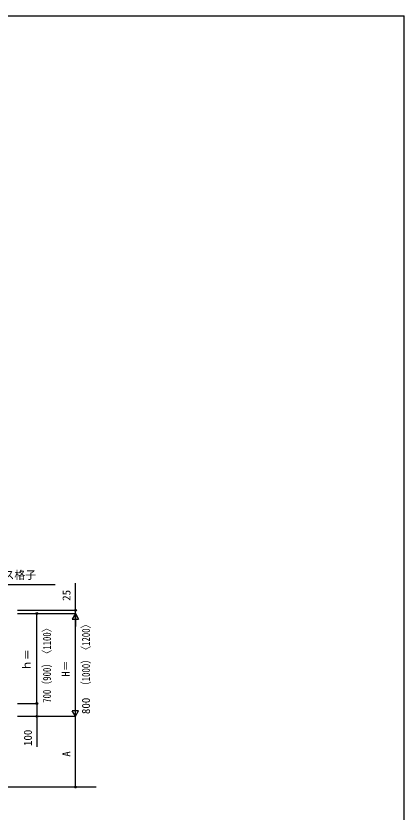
# Model space of a CAD drawing. Units: millimetres, scale not verified. Extents: x -4375 to 4375, y -6499 to 6473.
# Drawn here: x 1360 to 4375, y 56 to 6251 of the extents above; entities that cross this region are included whole.
import ezdxf
from ezdxf.enums import TextEntityAlignment as Align

# ---------------------------------------------------------------- set-up
doc = ezdxf.new("R2010")
doc.units = ezdxf.units.MM
doc.header["$LTSCALE"] = 30
for name, color, linetype in [('0-3_YKK_A1', 4, 'Continuous'), ('0-4_YKK_D', 6, 'Continuous'), ('0-5_YKK_ZWAK', 7, 'Continuous')]:
    doc.layers.add(name, color=color, linetype=linetype)
doc.styles.add('ＭＳ ゴシック', font='')
doc.styles.get('ＭＳ ゴシック').set_extended_font_data('MS Gothic')

msp = doc.modelspace()

# ---------------------------------------------------------------- linework, layer by layer
at = {"layer": '0-3_YKK_A1'}
msp.add_line((1984.09, 250.8), (-1616.31, 250.8), dxfattribs=at)
at = {"layer": '0-4_YKK_D'}
for p, q in [((1822, 1625.8), (1822, 1836.88)), ((1372, 1625.8), (1823, 1625.8)), ((1822, 1600.8), (1822, 1625.8)), ((1372, 1600.8), (1523, 1600.8)), ((1372, 1600.8), (1823, 1600.8)), ((1372, 1600.8), (1823, 1600.8)), ((1522, 900.8), (1522, 1600.8)), ((1822, 1600.8), (1797, 1557.5)), ((1797, 1557.5), (1847, 1557.5)), ((1822, 1600.8), (1822, 1570.8)), ((1822, 800.8), (1822, 1600.8)), ((1822, 1600.8), (1847, 1557.5)), ((1822, 1600.8), (1822, 1514.2)), ((1822, 1550.8), (1822, 1500.8)), ((1372, 900.8), (1523, 900.8)), ((1372, 900.8), (1523, 900.8)), ((1822, 850.8), (1822, 900.8)), ((1822, 800.8), (1822, 887.4)), ((1822, 800.8), (1797, 844.1)), ((1847, 844.1), (1797, 844.1)), ((1822, 800.8), (1847, 844.1)), ((1372, 800.8), (1523, 800.8)), ((1372, 800.8), (1823, 800.8)), ((1372, 800.8), (1823, 800.8)), ((1822, 250.8), (1822, 800.8))]:
    msp.add_line(p, q, dxfattribs=at)
for points in [[(833.94, 1530.56), (1081.67, 1825.8), (1665.17, 1825.8)], [(1522, 900.8), (1522, 800.8), (1522, 562.73)]]:
    msp.add_lwpolyline(points, dxfattribs=at)
for centre in [(1822, 1625.8), (1522, 1600.8), (1522, 900.8), (1522, 900.8), (1522, 800.8), (1822, 250.8)]:
    msp.add_circle(centre, 7.5, dxfattribs=at)
at = {"layer": '0-5_YKK_ZWAK'}
msp.add_line((-4375, 6250.8), (4375, 6250.8), dxfattribs=at)
msp.add_lwpolyline([(-4375, -6499.2), (4375, -6499.2), (4375, 6250.8)], dxfattribs=at)

# ---------------------------------------------------------------- texts
at = {"layer": '0-4_YKK_D', "style": 'ＭＳ ゴシック'}
msp.add_text('ラチス格子', height=62.32, dxfattribs=at).set_placement((1092.46, 1850.82), align=Align.BOTTOM_LEFT)
for s, p in [('25', (1802, 1699.52)), ('ｈ＝', (1493.92, 1153.97)), ('H＝', (1796.74, 1108.61)), ('800', (1953.38, 818.4)), ('100', (1502, 569.69)), ('A', (1802, 486.68))]:
    msp.add_text(s, height=62.32, rotation=90, dxfattribs=at).set_placement(p, align=Align.BOTTOM_LEFT)
at = {"layer": '0-4_YKK_D', "style": 'ＭＳ ゴシック', "width": 0.8}
for s, p in [('（1000）〈1200〉', (1953.38, 1003.86)), ('700（900）〈1100〉', (1650.56, 906.16))]:
    msp.add_text(s, height=62.32, rotation=90, dxfattribs=at).set_placement(p, align=Align.BOTTOM_LEFT)

doc.saveas('drawing.dxf')
